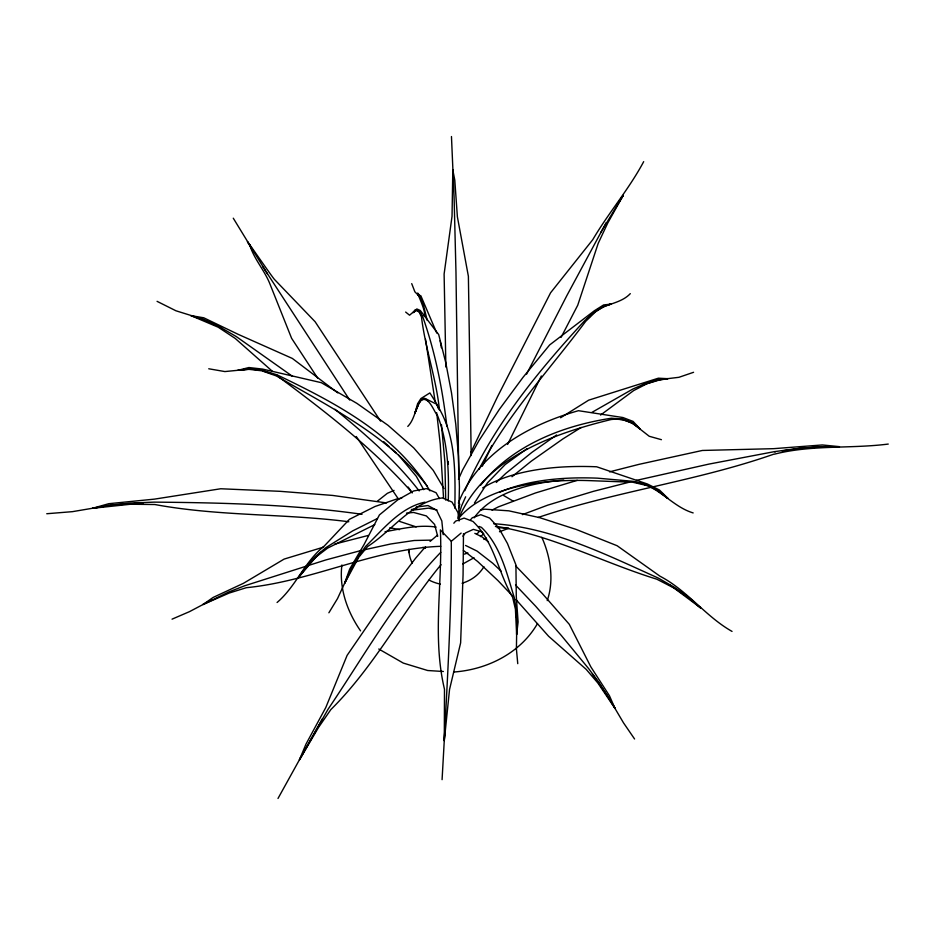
<?xml version="1.0" encoding="UTF-8"?>
<svg xmlns="http://www.w3.org/2000/svg" width="935" height="935" viewBox="0 0 935 935"><rect width="100%" height="100%" fill="white"/><g stroke="black" fill="none" stroke-linecap="round" stroke-linejoin="round"><path stroke-width="1.4" d="M458.793 477.867L455.976 272.33L454.083 196.911L451.465 136.533M591.843 412.428L632.901 389.007L646.412 383.093L658.45 379.528L667.765 378.687L658.357 378.196L588.664 400.168L560.591 417.77M516.786 624.767L516.412 649.042L517.756 663.663M445.703 500.073L444.885 461.925L441.449 424.56M458.711 516.658L459.424 487.03L458.43 455.941L455.777 424.268L451.511 392.899L445.773 362.722L438.702 334.59L420.271 310.467L416.858 308.959L409.565 315.212L405.65 312.056M454.889 508.219C455.193 473.215 456.514 434.378 436.341 404.072L425.273 398.567L421.615 399.783C414.965 407.613 415.046 419.09 407.777 426.43M448.251 500.915C449.057 472.304 448.087 442.758 437.615 415.759C434.05 411.973 428.92 395.447 421.217 400.285M341.906 564.985C338.949 588.337 347.352 611.829 360.548 630.856M442.08 779.661L445.002 727.57M444.172 740.625L444.242 740.578C447.655 674.217 451.675 607.738 451.289 541.295L440.373 529.9C442.804 583.089 431.97 636.7 444.487 689.224L444.3 740.625L449.536 689.527L460.628 642.883L463.07 574.768L463.479 533.616M453.171 175.862L452.809 169.948L452.037 216.277L444.113 274.06L445.878 367.058M203.994 319.899L190.95 315.633L203.748 317.795L238.168 334.333L292.363 358.444L337.792 392.887M594.683 312.22C605.366 303.302 620.489 304.015 630.307 293.637M253.21 250.931C232.721 219.257 273.078 278.852 274.948 279.939L315.118 321.733L380.592 421.159M515.91 599.499L548.576 636.232L586.21 669.378L597.897 683.064L614.973 708.403L609.468 695.792L590.768 666.749L569.298 624.323L542.604 593.877L515.652 565.839M418.307 404.96L415.07 412.756L417.606 403.733L420.902 398.555L429.878 392.922L436.528 403.464L438.48 408.829M659.397 379.762L667.707 378.593M458.547 508.313L459.81 504.129M457.788 518.329L461.504 506.092L465.642 496.789M328.875 612.787L337.512 598.599L344.723 583.043L349.667 569.135L364.101 544.462L379.4 514.94L397.772 499.839L413.632 490.968L426.524 488.584L436.084 492.733L439.403 498.612M547.232 600.621C554.28 580.179 550.516 556.746 541.832 537.356M413.188 312.547L416.215 310.572L419.488 312.021L421.954 316.392M415.058 412.744L418.003 404.797L421.241 399.724L424.397 398.205L427.564 400.659M619.858 419.359L622.535 419.488L632.27 423.216L640.159 429.083L633.088 421.416L622.932 417.536L578.461 410.699C529.222 424.478 477.773 453.136 458.384 503.065M458.559 518.832C484.108 458.255 551.884 434.015 611.069 419.534C621.705 418.144 632.679 421.498 640.136 429.153L632.656 422.819L622.71 419.02L611.361 418.225C562.379 425.705 512.123 445.457 480.625 485.242M277.999 798.467L299.492 759.664L305.967 744.155L325.801 707.503L347.107 655.377L396.452 583.452L415.502 558.324L425.518 546.718M458.454 479.293L462.603 470.001L478.919 440.701L499.267 409.507L523.062 377.284L549.663 344.933L594.356 310.759L603.601 304.939L610.894 304.156L604.781 305.99L595.537 311.799L585.637 321.406C549.301 370.108 507.202 415.011 479.012 469.335M464.788 490.735C492.616 426.617 537.66 371.709 584.667 320.693L584.913 320.471C592.533 313.716 600.352 305.85 610.835 304.156M420.154 297.178L414.871 291.813L411.716 283.632M470.737 452.715L497.478 396.814L550.586 292.784L592.743 239.699C608.556 212.783 628.951 189.244 643.677 161.65M482.343 466.179L491.81 445.516M350.929 569.836L344.758 583.078L358.806 557.202L367.595 546.519C392.373 530.671 411.47 501.581 442.454 497.923L452.014 502.072L457.975 512.66L459.073 521.017M317.666 378.137L291.603 338.295L269.783 283.585C264.36 270.098 253.864 258.785 249.774 245.005M507.623 444.417L541.353 375.975M526.592 374.117L566.774 295.764L606.149 222.694M600.621 232.757L623.189 195.392L607.785 222.962L598.201 243.357L577.736 305.219L561.058 337.43M782.233 450.88L798.735 448.578L820.825 446.907L839.443 446.649L822.321 444.955L773.584 448.671L702.349 450.46L638.979 464.356L609.515 471.859M353.044 566.107L354.458 563.618M356.586 559.901L358 557.412M277.076 602.502C296.115 586.245 304.553 561.549 324.363 545.958L349.433 519.311L375.052 506.478L397.433 498.776L401.699 498.226M322.446 718.723L299.539 759.723L318.555 727.395L330.826 709.607C373.392 667.567 401.103 614.19 438.375 567.884L441.098 564.717M348.79 521.753C284.334 513.467 218.965 516.4 154.883 504.526L130.643 504.234L92.694 508.278L109.547 505.192L130.783 503.077L154.111 502.13C223.535 502.726 293.193 504.491 362.032 514.297M616.913 204.999L623.189 195.392M474.442 503.018L487.462 482.857L505.192 464.543L527.13 448.59M374.795 524.605L327.624 548.109L316.194 556.781L298.113 577.947L305.944 566.949L315.574 556.43L325.941 547.594L352.67 530.893L377.424 518.504M614.973 708.403L623.493 722.825L634.573 738.989M361.179 553.064L362.78 550.89M537.508 623.563C520.468 653.016 487.497 669.483 454.27 671.985M452.809 169.948L454.796 180.174L457.379 216.78L468.388 276.328L471.193 455.532M462.918 536.199L465.385 532.997L473.355 529.362L481.7 531.805L483.582 533.675M453.837 523.226L455.59 521.146L464.087 518.083L472.946 521.438C494.218 541.645 498.238 572.629 512.614 597.231L515.43 609.269L516.634 634.468L518.107 621.927L516.284 596.483L515.921 564.857L507.46 543.504L498.612 527.749L489.624 518.06L480.765 514.694L472.268 517.756L470.515 519.848M499.664 492.242A238.822 108.39 17.7 0 1 597.57 478.171L633.568 481.361L646.926 485.101L658.766 490.98L667.824 498.273L659.444 489.998L647.359 483.979L596.682 466.787A247.179 112.188 17.7 0 0 482.659 487.906M476.675 534.364L479.281 531.466M309.988 562.905L298.09 577.912M311.881 560.848L321.067 552.199M516.634 634.468L517.008 622.055L516.19 609.304L514.285 597.629C506.676 573.097 500.646 545.783 481.432 527.363L478.989 526.44M496.263 482.472L505.718 473.472L531.898 452.376L556.641 434.95M587.238 318.893L590.429 316.03M416.168 309.929L413.153 312.594L415.374 309.625L419.511 311.413L422.807 316.953C435.266 352.226 442.5 389.1 446.872 426.185M480.496 536.608L483.617 533.932M430.065 541.435L437.568 535.089M440.771 552.316C395.856 598.645 364.031 656.113 328.01 709.314L299.41 759.664M451.289 541.295L461.13 533.079M511.983 476.721L531.173 461.259L562.87 438.936L581.184 427.459M377.378 501.195L387.359 493.318L394.032 490.396M600.551 415.058L633.685 390.561L647.113 383.666L659.409 380.019L667.765 378.687M92.694 508.278L108.892 505.554M172.052 619.157L189.466 611.654L203.047 604.513L213.11 597.453L243.474 583.3L284.135 559.083L323.615 547.104M462.837 563.969L474.033 557.727M212.444 599.639L202.988 604.466M491.962 510.124L498.437 506.852L535.568 492.944L577.292 480.333M483.909 539.46L486.504 538.151M443.973 488.561L433.232 470.352L413.679 447.83L387.99 425.296L356.901 403.371L321.289 382.672L262.606 369.091L248.897 367.537L237.969 370.283L224.868 371.569L208.739 368.776M642.415 385.138L658.018 379.949M522.42 514.624L547.665 505.169L593.351 491.354L629.5 482.144M499.489 531.746L508.78 528.275M693.583 372.294L678.915 377.308L667.707 378.652M464.274 554.151L467.897 552.971M157.068 301.339L175.967 310.794L203.503 319.361L219.152 326.584L236.239 336.542L292.515 376.337M538.081 517.499C615.253 491.389 696.61 481.186 773.525 454.258L774.729 454.094C811.919 444.674 850.523 448.87 888.25 444.067M46.75 513.736L72.451 511.655L92.729 508.219L108.764 503.696L154.485 499.126L220.718 488.76L280.114 491.319L332.661 495.433L386.587 502.936M334.753 544.077L368.25 535.451M361.074 550.505L326.011 559.89L244.538 585.836L228.654 592.019L203.047 604.513L229.192 593.047L246.337 587.694C312.617 581.184 373.86 548.67 440.747 546.309M636.454 480.368L708.8 464.122L774.157 451.687L798.993 448.332L821.561 446.626L839.443 446.79M385.01 531.758C401.746 528.661 419.207 524.5 436.166 527.083M363.902 549.885L390.76 543.983L414.217 540.488L430.801 540.138M480.438 510.066L484.681 509.178L508.862 510.837L539.6 517.639L576.018 529.374L617.112 545.724L659.935 576.17C687.354 590.406 705.329 616.294 732.035 631.417M424.946 502.153C400.098 507.518 382.999 529.502 365.597 546.437L357.965 557.05L350.742 569.742L344.664 583.019M774.764 451.921L775.36 451.839M238.016 370.26L248.955 368.846L262.373 370.377L276.807 374.736C334.321 402.284 396.23 434.284 429.936 490.84M416.168 507.062L427.985 505.554L436.622 510.229L441.823 520.959L443.19 534.68M411.412 509.481L416.917 508.78M411.4 510.311L428.475 508.126L436.937 509.949M110.236 505.332L143.371 502.808M406.503 513.116L413.586 512.438L426.383 515.933L434.611 524.442L437.697 536.386M233.271 218.194L249.75 245.122M249.341 369.313L238.039 370.283L248.219 369.255L261.929 370.809L276.55 376.01C330.137 407.321 388.469 435.535 427.073 485.978M497.186 527.667L508.208 528.146M443.365 671.494L427.704 670.512L403.277 663.079L378.757 649.007M493.587 523.717C552.001 527.48 605.822 554.49 658.38 578.111L674.451 587.379L689.025 597.664L700.514 607.832L688.546 597.64L669.238 584.702M495.421 526.487L498.273 526.674C553.567 536.164 603.601 562.765 656.837 579.209L674.042 588.057L700.514 607.832M389.837 527.737L399.537 529.654M646.868 485.51L632.82 482.25L592.229 480.73A247.179 112.188 17.7 0 0 459.763 517.125M633.813 482.028L634.14 482.109C657.749 484.435 671.377 506.454 693.162 512.929M661.419 439.684L649.217 436.271L640.136 429.153M262.478 370.798L271.968 373.79M399.783 521.473L416.239 526.908M190.95 315.633L218.241 327.227L235.199 338.423L272.307 371.242M422.854 547.326L425.472 548.331M206.541 321.079L214.208 324.62M474.828 533.347L481.934 536.842L488.479 541.914M465.548 545.444L477.002 551.066L492.815 563.314L501.113 571.121M219.304 326.969L221.782 328.43M503.696 495.538L513.28 501.195M658.322 491.214L667.754 498.332M463.398 550.434L477.575 561.432L497.993 580.623L512.918 596.355M334.905 409.25C365.129 434.062 395.143 459.938 419.172 490.945M276.678 375.11L278.864 377.039C326.011 412.101 372.995 448.321 412.054 492.523M383.584 441.565L388.937 446.416M391.087 448.356L396.452 453.206M515.547 585.029L535.615 606.184L561.409 635.59L588.699 668.677L598.903 682.456L615.09 708.344L607.668 695.956L592.358 673.913M417.723 294.63L420.843 295.776L436.762 333.024M398.591 455.135L416.332 476.371L423.695 489.659M408.174 487.041L412.23 492.885M397.901 498.285L356.27 436.516M349.69 400.051L262.828 266.674M267.503 273.967L249.727 245.087M418.786 311.121L421.475 316.942C425.238 348.486 436.283 378.628 439.508 410.301M420.68 298.335L422.258 301.83M427.237 320.401L422.795 302.496L420.107 296.559C411.774 283.469 427.131 310.981 424.256 316.159M440.151 340.726L441.378 347.785M435.126 401.454L425.53 339.323M436.703 412.721L440.233 443.996L443.564 498.413M516.202 612.285L516.564 617.836M448.251 461.504L448.344 464.391M474.127 517.85A233.54 105.994 17.7 0 1 563.747 480.076M620.782 480.625A233.54 105.994 17.7 0 1 626.555 481.198M483.909 566.692A39.773 35.273 5.8 0 1 462.089 583.253M440.327 584.106A39.773 35.273 5.8 0 1 429.083 580.086M412.335 563.396A39.773 35.273 5.8 0 1 408.864 549.242M408.712 552.562A39.773 35.273 5.8 0 1 408.677 549.92"/></g></svg>
